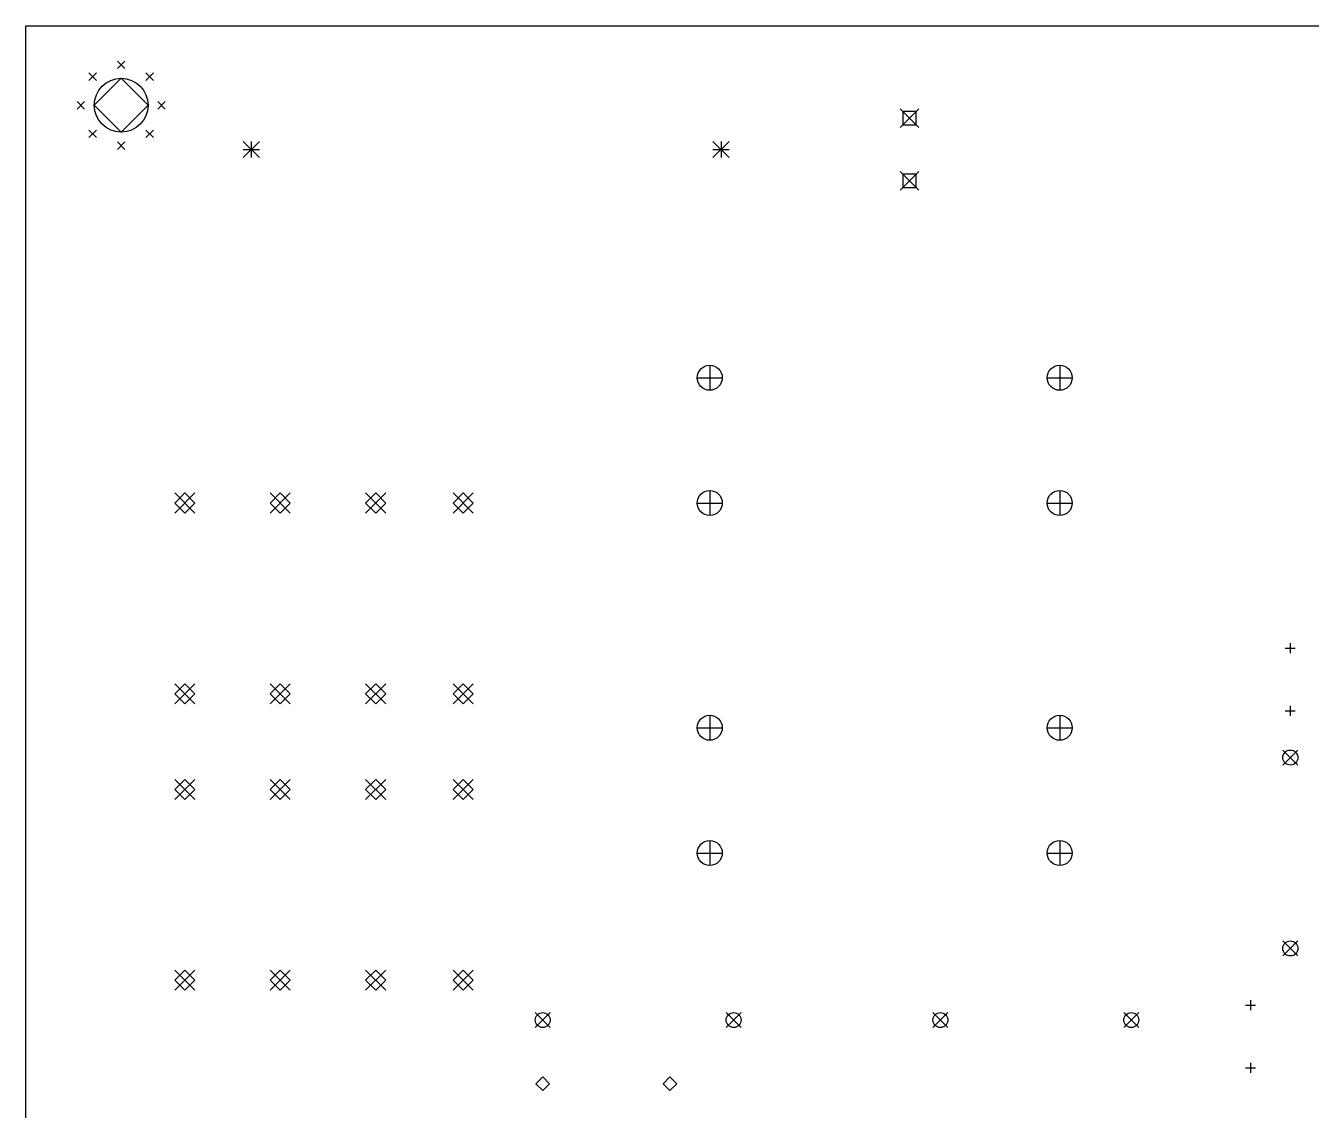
# Model space of a CAD drawing. Extents: x 0.93 to 9.4, y -8.65 to -1.8.
# Drawn here: x 1.1 to 5.141, y -5.209 to -1.8 of the extents above; entities that cross this region are included whole.
import ezdxf

# ---------------------------------------------------------------- set-up
doc = ezdxf.new("R2010")
doc.units = 0
doc.header["$MEASUREMENT"] = 0
doc.layers.add('BLACK', color=7, linetype='CONTINUOUS')

msp = doc.modelspace()

# ---------------------------------------------------------------- linework, layer by layer
at = {"layer": 'BLACK', "linetype": 'CONTINUOUS'}
for p, q in [((1.1, -1.8), (9.4, -1.8)), ((1.1, -6.4), (1.1, -1.8)), ((1.38819, -1.91122), (1.41181, -1.93484)), ((1.41181, -1.91122), (1.38819, -1.93484)), ((1.29841, -1.94841), (1.32203, -1.97203)), ((1.32203, -1.94841), (1.29841, -1.97203)), ((1.4, -1.96535), (1.31535, -2.05)), ((1.48465, -2.05), (1.4, -1.96535)), ((1.47797, -1.94841), (1.50159, -1.97203)), ((1.50159, -1.94841), (1.47797, -1.97203)), ((1.26122, -2.03819), (1.28484, -2.06181)), ((1.28484, -2.03819), (1.26122, -2.06181)), ((1.31535, -2.05), (1.4, -2.13465)), ((1.4, -2.13465), (1.48465, -2.05)), ((1.51516, -2.03819), (1.53878, -2.06181)), ((1.53878, -2.03819), (1.51516, -2.06181)), ((3.84843, -2.06102), (3.90748, -2.12008)), ((3.90748, -2.06102), (3.84843, -2.12008)), ((3.89883, -2.06967), (3.85707, -2.06967)), ((3.85707, -2.06967), (3.85707, -2.11143)), ((3.89883, -2.11143), (3.89883, -2.06967)), ((1.29841, -2.12797), (1.32203, -2.15159)), ((1.32203, -2.12797), (1.29841, -2.15159)), ((1.47797, -2.12797), (1.50159, -2.15159)), ((1.50159, -2.12797), (1.47797, -2.15159)), ((3.85707, -2.11143), (3.89883, -2.11143)), ((1.38819, -2.16516), (1.41181, -2.18878)), ((1.41181, -2.16516), (1.38819, -2.18878)), ((1.78346, -2.16339), (1.83465, -2.21457)), ((1.83465, -2.16339), (1.78346, -2.21457)), ((1.80906, -2.16339), (1.80906, -2.21457)), ((3.25984, -2.16339), (3.31102, -2.21457)), ((3.31102, -2.16339), (3.25984, -2.21457)), ((3.28543, -2.16339), (3.28543, -2.21457)), ((1.78346, -2.18898), (1.83465, -2.18898)), ((3.25984, -2.18898), (3.31102, -2.18898)), ((3.84843, -2.25787), (3.90748, -2.31693)), ((3.90748, -2.25787), (3.84843, -2.31693)), ((3.89883, -2.26652), (3.85707, -2.26652)), ((3.85707, -2.26652), (3.85707, -2.30828)), ((3.89883, -2.30828), (3.89883, -2.26652)), ((3.85707, -2.30828), (3.89883, -2.30828)), ((3.25, -2.86693), (3.25, -2.94567)), ((4.35, -2.86693), (4.35, -2.94567)), ((3.21063, -2.9063), (3.28937, -2.9063)), ((4.31063, -2.9063), (4.38937, -2.9063)), ((1.5685, -3.2685), (1.6315, -3.3315)), ((1.6315, -3.2685), (1.5685, -3.3315)), ((1.6, -3.2685), (1.5685, -3.3)), ((1.6315, -3.3), (1.6, -3.2685)), ((1.8685, -3.2685), (1.9315, -3.3315)), ((1.9315, -3.2685), (1.8685, -3.3315)), ((1.9, -3.2685), (1.8685, -3.3)), ((1.9315, -3.3), (1.9, -3.2685)), ((2.1685, -3.2685), (2.2315, -3.3315)), ((2.2315, -3.2685), (2.1685, -3.3315)), ((2.2, -3.2685), (2.1685, -3.3)), ((2.2315, -3.3), (2.2, -3.2685)), ((2.4435, -3.2685), (2.5065, -3.3315)), ((2.5065, -3.2685), (2.4435, -3.3315)), ((2.475, -3.2685), (2.4435, -3.3)), ((2.5065, -3.3), (2.475, -3.2685)), ((3.25, -3.26063), (3.25, -3.33937)), ((4.35, -3.26063), (4.35, -3.33937)), ((1.5685, -3.3), (1.6, -3.3315)), ((1.6, -3.3315), (1.6315, -3.3)), ((1.8685, -3.3), (1.9, -3.3315)), ((1.9, -3.3315), (1.9315, -3.3)), ((2.1685, -3.3), (2.2, -3.3315)), ((2.2, -3.3315), (2.2315, -3.3)), ((2.4435, -3.3), (2.475, -3.3315)), ((2.475, -3.3315), (2.5065, -3.3)), ((3.21063, -3.3), (3.28937, -3.3)), ((4.31063, -3.3), (4.38937, -3.3)), ((5.05906, -3.75591), (5.09055, -3.75591)), ((5.0748, -3.74016), (5.0748, -3.77165)), ((1.5685, -3.8685), (1.6315, -3.9315)), ((1.6315, -3.8685), (1.5685, -3.9315)), ((1.6, -3.8685), (1.5685, -3.9)), ((1.6315, -3.9), (1.6, -3.8685)), ((1.8685, -3.8685), (1.9315, -3.9315)), ((1.9315, -3.8685), (1.8685, -3.9315)), ((1.9, -3.8685), (1.8685, -3.9)), ((1.9315, -3.9), (1.9, -3.8685)), ((2.1685, -3.8685), (2.2315, -3.9315)), ((2.2315, -3.8685), (2.1685, -3.9315)), ((2.2, -3.8685), (2.1685, -3.9)), ((2.2315, -3.9), (2.2, -3.8685)), ((2.4435, -3.8685), (2.5065, -3.9315)), ((2.5065, -3.8685), (2.4435, -3.9315)), ((2.475, -3.8685), (2.4435, -3.9)), ((2.5065, -3.9), (2.475, -3.8685)), ((1.5685, -3.9), (1.6, -3.9315)), ((1.6, -3.9315), (1.6315, -3.9)), ((1.8685, -3.9), (1.9, -3.9315)), ((1.9, -3.9315), (1.9315, -3.9)), ((2.1685, -3.9), (2.2, -3.9315)), ((2.2, -3.9315), (2.2315, -3.9)), ((2.4435, -3.9), (2.475, -3.9315)), ((2.475, -3.9315), (2.5065, -3.9)), ((5.05906, -3.95276), (5.09055, -3.95276)), ((5.0748, -3.93701), (5.0748, -3.9685)), ((3.25, -3.96693), (3.25, -4.04567)), ((4.35, -3.96693), (4.35, -4.04567)), ((3.21063, -4.0063), (3.28937, -4.0063)), ((4.31063, -4.0063), (4.38937, -4.0063)), ((5.05138, -4.07638), (5.09862, -4.12362)), ((5.09862, -4.07638), (5.05138, -4.12362)), ((1.5685, -4.1685), (1.6315, -4.2315)), ((1.6315, -4.1685), (1.5685, -4.2315)), ((1.6, -4.1685), (1.5685, -4.2)), ((1.5685, -4.2), (1.6, -4.2315)), ((1.6315, -4.2), (1.6, -4.1685)), ((1.6, -4.2315), (1.6315, -4.2)), ((1.8685, -4.1685), (1.9315, -4.2315)), ((1.9315, -4.1685), (1.8685, -4.2315)), ((1.9, -4.1685), (1.8685, -4.2)), ((1.8685, -4.2), (1.9, -4.2315)), ((1.9315, -4.2), (1.9, -4.1685)), ((1.9, -4.2315), (1.9315, -4.2)), ((2.1685, -4.1685), (2.2315, -4.2315)), ((2.2315, -4.1685), (2.1685, -4.2315)), ((2.2, -4.1685), (2.1685, -4.2)), ((2.1685, -4.2), (2.2, -4.2315)), ((2.2315, -4.2), (2.2, -4.1685)), ((2.2, -4.2315), (2.2315, -4.2)), ((2.4435, -4.1685), (2.5065, -4.2315)), ((2.5065, -4.1685), (2.4435, -4.2315)), ((2.475, -4.1685), (2.4435, -4.2)), ((2.4435, -4.2), (2.475, -4.2315)), ((2.5065, -4.2), (2.475, -4.1685)), ((2.475, -4.2315), (2.5065, -4.2)), ((3.25, -4.36063), (3.25, -4.43937)), ((4.35, -4.36063), (4.35, -4.43937)), ((3.21063, -4.4), (3.28937, -4.4)), ((4.31063, -4.4), (4.38937, -4.4)), ((5.05138, -4.67638), (5.09862, -4.72362)), ((5.09862, -4.67638), (5.05138, -4.72362)), ((1.5685, -4.7685), (1.6315, -4.8315)), ((1.6315, -4.7685), (1.5685, -4.8315)), ((1.6, -4.7685), (1.5685, -4.8)), ((1.5685, -4.8), (1.6, -4.8315)), ((1.6315, -4.8), (1.6, -4.7685)), ((1.6, -4.8315), (1.6315, -4.8)), ((1.8685, -4.7685), (1.9315, -4.8315)), ((1.9315, -4.7685), (1.8685, -4.8315)), ((1.9, -4.7685), (1.8685, -4.8)), ((1.8685, -4.8), (1.9, -4.8315)), ((1.9315, -4.8), (1.9, -4.7685)), ((1.9, -4.8315), (1.9315, -4.8)), ((2.1685, -4.7685), (2.2315, -4.8315)), ((2.2315, -4.7685), (2.1685, -4.8315)), ((2.2, -4.7685), (2.1685, -4.8)), ((2.1685, -4.8), (2.2, -4.8315)), ((2.2315, -4.8), (2.2, -4.7685)), ((2.2, -4.8315), (2.2315, -4.8)), ((2.4435, -4.7685), (2.5065, -4.8315)), ((2.5065, -4.7685), (2.4435, -4.8315)), ((2.475, -4.7685), (2.4435, -4.8)), ((2.4435, -4.8), (2.475, -4.8315)), ((2.5065, -4.8), (2.475, -4.7685)), ((2.475, -4.8315), (2.5065, -4.8)), ((4.93425, -4.87815), (4.96575, -4.87815)), ((4.95, -4.8624), (4.95, -4.8939)), ((2.70138, -4.90138), (2.74862, -4.94862)), ((2.74862, -4.90138), (2.70138, -4.94862)), ((3.30138, -4.90138), (3.34862, -4.94862)), ((3.34862, -4.90138), (3.30138, -4.94862)), ((3.95138, -4.90138), (3.99862, -4.94862)), ((3.99862, -4.90138), (3.95138, -4.94862)), ((4.55138, -4.90138), (4.59862, -4.94862)), ((4.59862, -4.90138), (4.55138, -4.94862)), ((4.93425, -5.075), (4.96575, -5.075)), ((4.95, -5.05925), (4.95, -5.09075)), ((2.725, -5.10335), (2.70335, -5.125)), ((2.70335, -5.125), (2.725, -5.14665)), ((2.74665, -5.125), (2.725, -5.10335)), ((2.725, -5.14665), (2.74665, -5.125)), ((3.125, -5.10335), (3.10335, -5.125)), ((3.10335, -5.125), (3.125, -5.14665)), ((3.14665, -5.125), (3.125, -5.10335)), ((3.125, -5.14665), (3.14665, -5.125))]:
    msp.add_line(p, q, dxfattribs=at)
at = {"layer": 'BLACK'}
for centre, radius in [((1.4, -2.05), 0.08465), ((3.25, -2.9063), 0.03937), ((4.35, -2.9063), 0.03937), ((3.25, -3.3), 0.03937), ((4.35, -3.3), 0.03937), ((3.25, -4.0063), 0.03937), ((4.35, -4.0063), 0.03937), ((5.075, -4.1), 0.02362), ((3.25, -4.4), 0.03937), ((4.35, -4.4), 0.03937), ((5.075, -4.7), 0.02362), ((2.725, -4.925), 0.02362), ((3.325, -4.925), 0.02362), ((3.975, -4.925), 0.02362), ((4.575, -4.925), 0.02362)]:
    msp.add_circle(centre, radius, dxfattribs=at)

doc.saveas('drawing.dxf')
